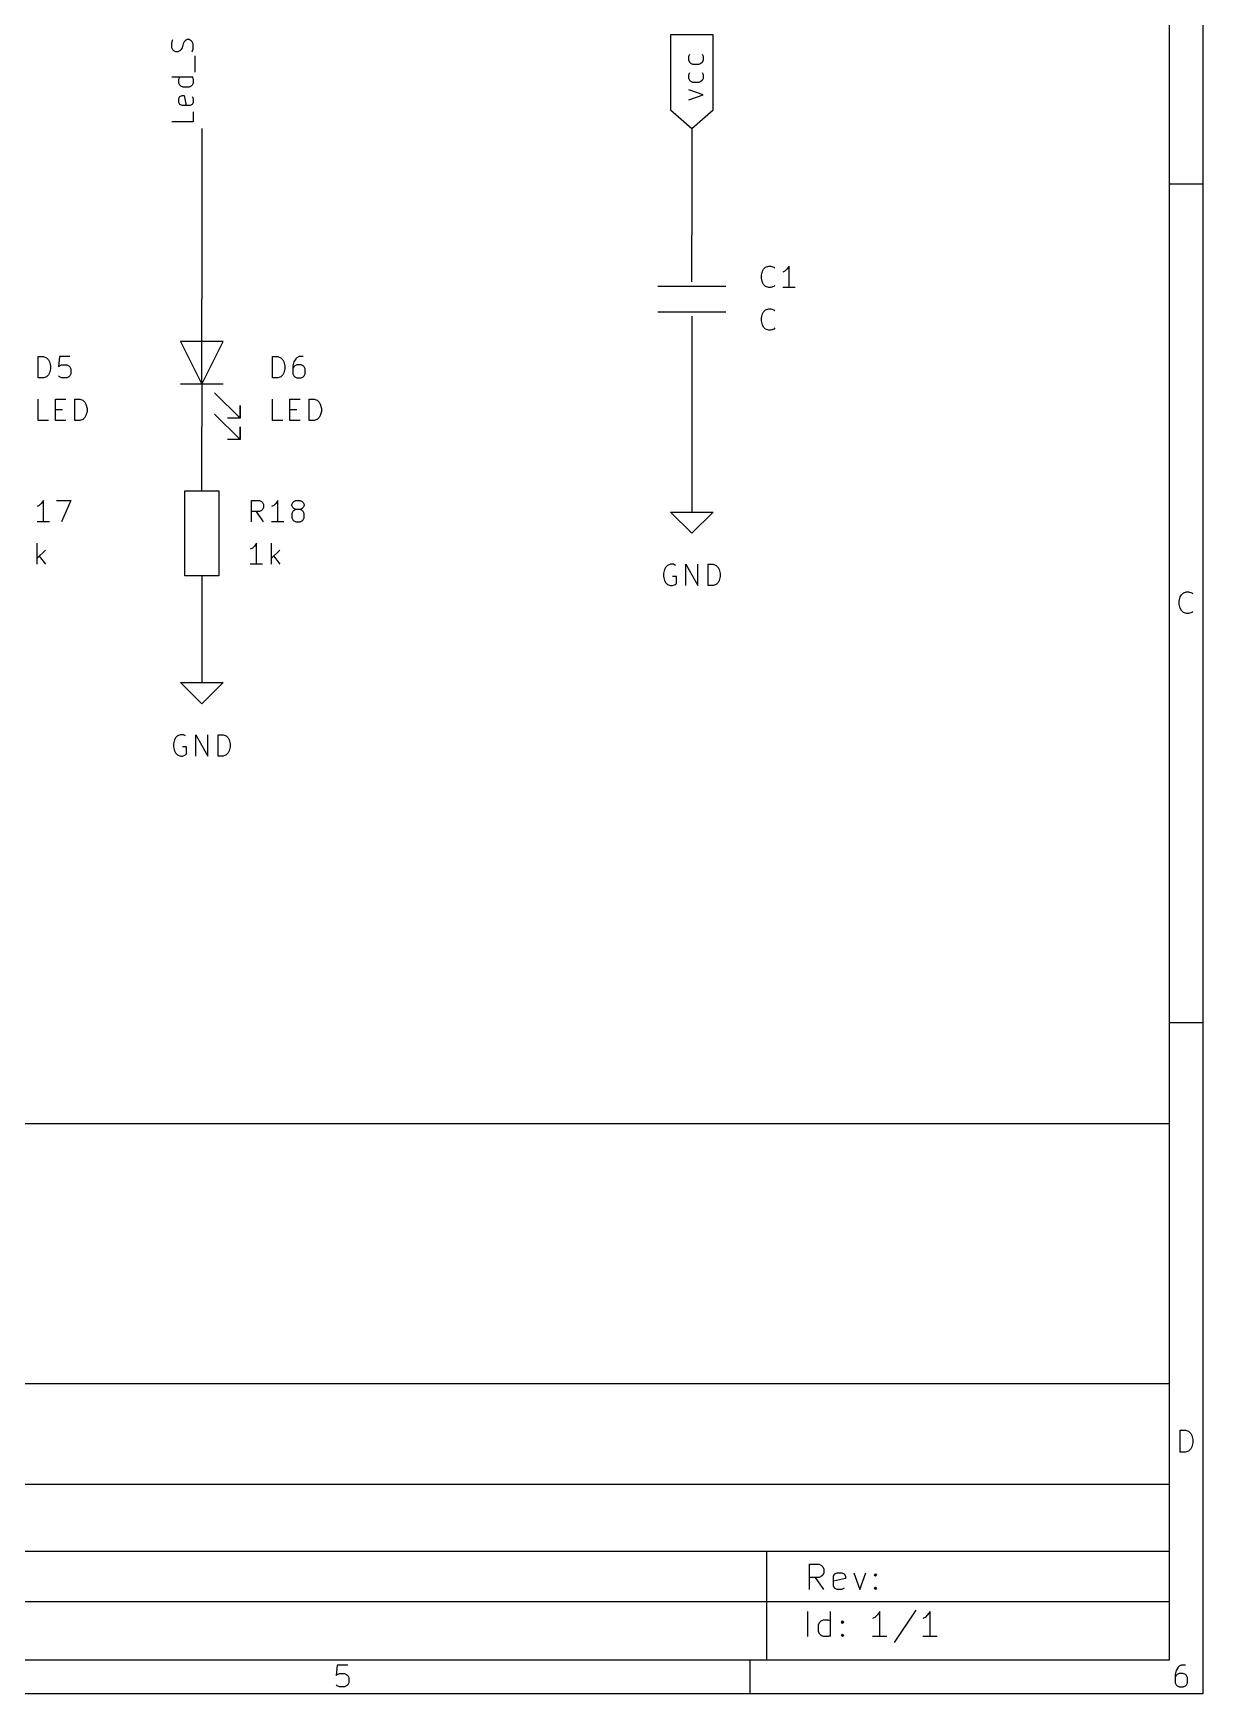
# Model space of a CAD drawing. Extents: x 0.4 to 11.3, y -7.9 to -0.4.
# Drawn here: x 8.554 to 11.299, y -7.874 to -3.976 of the extents above; entities that cross this region are included whole.
import ezdxf

# ---------------------------------------------------------------- set-up
doc = ezdxf.new("R2010")
doc.units = 0
doc.header["$MEASUREMENT"] = 0
for name, color, linetype in [('CYAN2', 4, 'CONTINUOUS'), ('GRAY1', 251, 'CONTINUOUS'), ('GREEN3', 91, 'CONTINUOUS'), ('RED2', 1, 'CONTINUOUS')]:
    doc.layers.add(name, color=color, linetype=linetype)

msp = doc.modelspace()

# ---------------------------------------------------------------- linework, layer by layer
at = {"layer": 'CYAN2', "linetype": 'CONTINUOUS'}
for p, q in [((10.2639, -4.5442), (10.2663, -4.5347)), ((10.2639, -4.5514), (10.2639, -4.5442)), ((10.2663, -4.5609), (10.2639, -4.5514)), ((10.2663, -4.5347), (10.2687, -4.5299)), ((10.2687, -4.5657), (10.2663, -4.5609)), ((10.2687, -4.5299), (10.2734, -4.5252)), ((10.2734, -4.5252), (10.2806, -4.5228)), ((10.2806, -4.5228), (10.2853, -4.5228)), ((10.2853, -4.5228), (10.2925, -4.5252)), ((10.2925, -4.5252), (10.2949, -4.5276)), ((10.3187, -4.5347), (10.3139, -4.5371)), ((10.3234, -4.5299), (10.3187, -4.5347)), ((10.3282, -4.5228), (10.3234, -4.5299)), ((10.3282, -4.5728), (10.3282, -4.5228)), ((10.2734, -4.5704), (10.2687, -4.5657)), ((10.2806, -4.5728), (10.2734, -4.5704)), ((10.2853, -4.5728), (10.2806, -4.5728)), ((10.2925, -4.5704), (10.2853, -4.5728)), ((10.2949, -4.568), (10.2925, -4.5704)), ((10.3425, -4.5728), (10.3139, -4.5728)), ((10.2639, -4.6442), (10.2663, -4.6347)), ((10.2663, -4.6347), (10.2687, -4.6299)), ((10.2687, -4.6299), (10.2734, -4.6252)), ((10.2734, -4.6252), (10.2806, -4.6228)), ((10.2806, -4.6228), (10.2853, -4.6228)), ((10.2853, -4.6228), (10.2925, -4.6252)), ((10.2925, -4.6252), (10.2949, -4.6276)), ((10.2639, -4.6514), (10.2639, -4.6442)), ((10.2663, -4.6609), (10.2639, -4.6514)), ((10.2687, -4.6657), (10.2663, -4.6609)), ((10.2734, -4.6704), (10.2687, -4.6657)), ((10.2806, -4.6728), (10.2734, -4.6704)), ((10.2853, -4.6728), (10.2806, -4.6728)), ((10.2925, -4.6704), (10.2853, -4.6728)), ((10.2949, -4.668), (10.2925, -4.6704)), ((8.5663, -4.7853), (8.5663, -4.7353)), ((8.5663, -4.7353), (8.5782, -4.7353)), ((8.5782, -4.7353), (8.5853, -4.7377)), ((8.5853, -4.7377), (8.5901, -4.7424)), ((8.5901, -4.7424), (8.5925, -4.7472)), ((8.5925, -4.7472), (8.5949, -4.7567)), ((8.6163, -4.7353), (8.6139, -4.7591)), ((8.6401, -4.7353), (8.6163, -4.7353)), ((8.6163, -4.7567), (8.621, -4.7543)), ((8.621, -4.7543), (8.6329, -4.7543)), ((8.6329, -4.7543), (8.6377, -4.7567)), ((9.1163, -4.7853), (9.1163, -4.7353)), ((9.1163, -4.7353), (9.1282, -4.7353)), ((9.1282, -4.7353), (9.1353, -4.7377)), ((9.1353, -4.7377), (9.1401, -4.7424)), ((9.1401, -4.7424), (9.1425, -4.7472)), ((9.1425, -4.7472), (9.1449, -4.7567)), ((9.1663, -4.7472), (9.1639, -4.7567)), ((9.171, -4.7401), (9.1663, -4.7472)), ((9.1734, -4.7543), (9.1687, -4.7567)), ((9.1734, -4.7377), (9.171, -4.7401)), ((9.1782, -4.7353), (9.1734, -4.7377)), ((9.1829, -4.7543), (9.1734, -4.7543)), ((9.1877, -4.7353), (9.1782, -4.7353)), ((9.1877, -4.7567), (9.1829, -4.7543)), ((8.5782, -4.7853), (8.5663, -4.7853)), ((8.5853, -4.7829), (8.5782, -4.7853)), ((8.5901, -4.7782), (8.5853, -4.7829)), ((8.5925, -4.7734), (8.5901, -4.7782)), ((8.5949, -4.7639), (8.5925, -4.7734)), ((8.5949, -4.7567), (8.5949, -4.7639)), ((8.6139, -4.7591), (8.6163, -4.7567)), ((8.6163, -4.7829), (8.6139, -4.7805)), ((8.621, -4.7853), (8.6163, -4.7829)), ((8.6329, -4.7853), (8.621, -4.7853)), ((8.6377, -4.7829), (8.6329, -4.7853)), ((8.6377, -4.7567), (8.6401, -4.7591)), ((8.6401, -4.7805), (8.6377, -4.7829)), ((8.6401, -4.7591), (8.6425, -4.7639)), ((8.6425, -4.7758), (8.6401, -4.7805)), ((8.6425, -4.7639), (8.6425, -4.7758)), ((9.1282, -4.7853), (9.1163, -4.7853)), ((9.1353, -4.7829), (9.1282, -4.7853)), ((9.1401, -4.7782), (9.1353, -4.7829)), ((9.1425, -4.7734), (9.1401, -4.7782)), ((9.1449, -4.7639), (9.1425, -4.7734)), ((9.1449, -4.7567), (9.1449, -4.7639)), ((9.1639, -4.7567), (9.1639, -4.7758)), ((9.1663, -4.7591), (9.1639, -4.7639)), ((9.1639, -4.7758), (9.1663, -4.7805)), ((9.1687, -4.7567), (9.1663, -4.7591)), ((9.1663, -4.7805), (9.1687, -4.7829)), ((9.1687, -4.7829), (9.1734, -4.7853)), ((9.1734, -4.7853), (9.1829, -4.7853)), ((9.1829, -4.7853), (9.1877, -4.7829)), ((9.1901, -4.7591), (9.1877, -4.7567)), ((9.1877, -4.7829), (9.1901, -4.7805)), ((9.1925, -4.7639), (9.1901, -4.7591)), ((9.1901, -4.7805), (9.1925, -4.7758)), ((9.1925, -4.7758), (9.1925, -4.7639)), ((8.5663, -4.8853), (8.5663, -4.8353)), ((8.6068, -4.8853), (8.6068, -4.8353)), ((8.6068, -4.8353), (8.6306, -4.8353)), ((8.6068, -4.8591), (8.6234, -4.8591)), ((8.652, -4.8853), (8.652, -4.8353)), ((8.652, -4.8353), (8.6639, -4.8353)), ((8.6639, -4.8353), (8.671, -4.8377)), ((8.671, -4.8377), (8.6758, -4.8424)), ((8.6758, -4.8424), (8.6782, -4.8472)), ((8.6782, -4.8472), (8.6806, -4.8567)), ((8.6806, -4.8639), (8.6782, -4.8734)), ((8.6806, -4.8567), (8.6806, -4.8639)), ((9.1163, -4.8853), (9.1163, -4.8353)), ((9.1568, -4.8853), (9.1568, -4.8353)), ((9.1568, -4.8353), (9.1806, -4.8353)), ((9.1568, -4.8591), (9.1734, -4.8591)), ((9.202, -4.8853), (9.202, -4.8353)), ((9.202, -4.8353), (9.2139, -4.8353)), ((9.2139, -4.8353), (9.221, -4.8377)), ((9.221, -4.8377), (9.2258, -4.8424)), ((9.2258, -4.8424), (9.2282, -4.8472)), ((9.2282, -4.8472), (9.2306, -4.8567)), ((9.2306, -4.8639), (9.2282, -4.8734)), ((9.2306, -4.8567), (9.2306, -4.8639)), ((8.5901, -4.8853), (8.5663, -4.8853)), ((8.6306, -4.8853), (8.6068, -4.8853)), ((8.6639, -4.8853), (8.652, -4.8853)), ((8.671, -4.8829), (8.6639, -4.8853)), ((8.6758, -4.8782), (8.671, -4.8829)), ((8.6782, -4.8734), (8.6758, -4.8782)), ((9.1401, -4.8853), (9.1163, -4.8853)), ((9.1806, -4.8853), (9.1568, -4.8853)), ((9.2139, -4.8853), (9.202, -4.8853)), ((9.221, -4.8829), (9.2139, -4.8853)), ((9.2258, -4.8782), (9.221, -4.8829)), ((9.2282, -4.8734), (9.2258, -4.8782)), ((8.5687, -5.0847), (8.5639, -5.0871)), ((8.5734, -5.0799), (8.5687, -5.0847)), ((8.5782, -5.0728), (8.5734, -5.0799)), ((8.5782, -5.1228), (8.5782, -5.0728)), ((8.6091, -5.0728), (8.6425, -5.0728)), ((8.6425, -5.0728), (8.621, -5.1228)), ((9.0663, -5.1228), (9.0663, -5.0728)), ((9.0663, -5.0728), (9.0853, -5.0728)), ((9.0853, -5.099), (9.0663, -5.099)), ((9.0949, -5.1228), (9.0782, -5.099)), ((9.0853, -5.0728), (9.0901, -5.0752)), ((9.0901, -5.0966), (9.0853, -5.099)), ((9.0901, -5.0752), (9.0925, -5.0776)), ((9.0925, -5.0942), (9.0901, -5.0966)), ((9.0925, -5.0776), (9.0949, -5.0823)), ((9.0949, -5.0895), (9.0925, -5.0942)), ((9.0949, -5.0823), (9.0949, -5.0895)), ((9.1187, -5.0847), (9.1139, -5.0871)), ((9.1234, -5.0799), (9.1187, -5.0847)), ((9.1282, -5.0728), (9.1234, -5.0799)), ((9.1282, -5.1228), (9.1282, -5.0728)), ((9.1615, -5.0823), (9.1639, -5.0776)), ((9.1615, -5.0847), (9.1615, -5.0823)), ((9.1639, -5.0895), (9.1615, -5.0847)), ((9.1639, -5.099), (9.1615, -5.1038)), ((9.1615, -5.1038), (9.1615, -5.1133)), ((9.1639, -5.0776), (9.1663, -5.0752)), ((9.1663, -5.0918), (9.1639, -5.0895)), ((9.1663, -5.0966), (9.1639, -5.099)), ((9.1663, -5.0752), (9.171, -5.0728)), ((9.171, -5.0942), (9.1663, -5.0918)), ((9.171, -5.0942), (9.1663, -5.0966)), ((9.171, -5.0728), (9.1806, -5.0728)), ((9.1806, -5.0942), (9.171, -5.0942)), ((9.1806, -5.0728), (9.1853, -5.0752)), ((9.1853, -5.0918), (9.1806, -5.0942)), ((9.1853, -5.0966), (9.1806, -5.0942)), ((9.1853, -5.0752), (9.1877, -5.0776)), ((9.1877, -5.0895), (9.1853, -5.0918)), ((9.1877, -5.099), (9.1853, -5.0966)), ((9.1877, -5.0776), (9.1901, -5.0823)), ((9.1901, -5.0847), (9.1877, -5.0895)), ((9.1901, -5.1038), (9.1877, -5.099)), ((9.1901, -5.0823), (9.1901, -5.0847)), ((9.1901, -5.1133), (9.1901, -5.1038)), ((8.5925, -5.1228), (8.5639, -5.1228)), ((9.1425, -5.1228), (9.1139, -5.1228)), ((9.1615, -5.1133), (9.1639, -5.118)), ((9.1639, -5.118), (9.1663, -5.1204)), ((9.1663, -5.1204), (9.171, -5.1228)), ((9.171, -5.1228), (9.1806, -5.1228)), ((9.1806, -5.1228), (9.1853, -5.1204)), ((9.1853, -5.1204), (9.1877, -5.118)), ((9.1877, -5.118), (9.1901, -5.1133)), ((8.5639, -5.2228), (8.5639, -5.1728)), ((9.0687, -5.1847), (9.0639, -5.1871)), ((9.0734, -5.1799), (9.0687, -5.1847)), ((9.0782, -5.1728), (9.0734, -5.1799)), ((9.0782, -5.2228), (9.0782, -5.1728)), ((9.1139, -5.2228), (9.1139, -5.1728)), ((8.5829, -5.1895), (8.5639, -5.2085)), ((8.5687, -5.2038), (8.5829, -5.2228)), ((9.0925, -5.2228), (9.0639, -5.2228)), ((9.1329, -5.1895), (9.1139, -5.2085)), ((9.1187, -5.2038), (9.1329, -5.2228)), ((10.05, -5.2228), (10.0429, -5.2252)), ((10.0571, -5.2228), (10.05, -5.2228)), ((10.0619, -5.2252), (10.0571, -5.2228)), ((10.0857, -5.2728), (10.0857, -5.2228)), ((10.0857, -5.2228), (10.1143, -5.2728)), ((10.1143, -5.2728), (10.1143, -5.2228)), ((10.1381, -5.2728), (10.1381, -5.2228)), ((10.1381, -5.2228), (10.15, -5.2228)), ((10.15, -5.2228), (10.1571, -5.2252)), ((10.0357, -5.2347), (10.0333, -5.2442)), ((10.0333, -5.2442), (10.0333, -5.2514)), ((10.0333, -5.2514), (10.0357, -5.2609)), ((10.0381, -5.2299), (10.0357, -5.2347)), ((10.0357, -5.2609), (10.0381, -5.2657)), ((10.0429, -5.2252), (10.0381, -5.2299)), ((10.0643, -5.2514), (10.0548, -5.2514)), ((10.0643, -5.268), (10.0643, -5.2514)), ((10.1571, -5.2252), (10.1619, -5.2299)), ((10.1619, -5.2299), (10.1643, -5.2347)), ((10.1643, -5.2609), (10.1619, -5.2657)), ((10.1643, -5.2347), (10.1667, -5.2442)), ((10.1667, -5.2514), (10.1643, -5.2609)), ((10.1667, -5.2442), (10.1667, -5.2514)), ((10.0381, -5.2657), (10.0429, -5.2704)), ((10.0429, -5.2704), (10.05, -5.2728)), ((10.05, -5.2728), (10.0548, -5.2728)), ((10.0548, -5.2728), (10.0619, -5.2704)), ((10.0619, -5.2704), (10.0643, -5.268)), ((10.15, -5.2728), (10.1381, -5.2728)), ((10.1571, -5.2704), (10.15, -5.2728)), ((10.1619, -5.2657), (10.1571, -5.2704)), ((8.8857, -5.6347), (8.8833, -5.6442)), ((8.8833, -5.6442), (8.8833, -5.6514)), ((8.8833, -5.6514), (8.8857, -5.6609)), ((8.8881, -5.6299), (8.8857, -5.6347)), ((8.8929, -5.6252), (8.8881, -5.6299)), ((8.9, -5.6228), (8.8929, -5.6252)), ((8.9071, -5.6228), (8.9, -5.6228)), ((8.9143, -5.6514), (8.9048, -5.6514)), ((8.9119, -5.6252), (8.9071, -5.6228)), ((8.9143, -5.668), (8.9143, -5.6514)), ((8.9357, -5.6728), (8.9357, -5.6228)), ((8.9357, -5.6228), (8.9643, -5.6728)), ((8.9643, -5.6728), (8.9643, -5.6228)), ((8.9881, -5.6728), (8.9881, -5.6228)), ((8.9881, -5.6228), (9, -5.6228)), ((9, -5.6228), (9.0071, -5.6252)), ((9.0071, -5.6252), (9.0119, -5.6299)), ((9.0119, -5.6299), (9.0143, -5.6347)), ((9.0143, -5.6347), (9.0167, -5.6442)), ((9.0167, -5.6514), (9.0143, -5.6609)), ((9.0167, -5.6442), (9.0167, -5.6514)), ((8.8857, -5.6609), (8.8881, -5.6657)), ((8.8881, -5.6657), (8.8929, -5.6704)), ((8.8929, -5.6704), (8.9, -5.6728)), ((8.9, -5.6728), (8.9048, -5.6728)), ((8.9048, -5.6728), (8.9119, -5.6704)), ((8.9119, -5.6704), (8.9143, -5.668)), ((9, -5.6728), (8.9881, -5.6728)), ((9.0071, -5.6704), (9, -5.6728)), ((9.0119, -5.6657), (9.0071, -5.6704)), ((9.0143, -5.6609), (9.0119, -5.6657))]:
    msp.add_line(p, q, dxfattribs=at)
at = {"layer": 'GRAY1', "linetype": 'CONTINUOUS'}
for p, q in [((8.8798, -3.9983), (8.8822, -3.9911)), ((8.8798, -4.0102), (8.8798, -3.9983)), ((8.8822, -4.0149), (8.8798, -4.0102)), ((8.8846, -4.0173), (8.8822, -4.0149)), ((8.9012, -4.0149), (8.8988, -4.0173)), ((8.9036, -4.0102), (8.9012, -4.0149)), ((8.906, -4.0006), (8.9036, -4.0102)), ((8.9084, -3.9959), (8.906, -4.0006)), ((8.9108, -3.9935), (8.9084, -3.9959)), ((8.9155, -3.9911), (8.9108, -3.9935)), ((8.9203, -3.9911), (8.9155, -3.9911)), ((8.925, -3.9935), (8.9203, -3.9911)), ((8.9274, -3.9959), (8.925, -3.9935)), ((8.9298, -4.0006), (8.9274, -3.9959)), ((8.9274, -4.0197), (8.9298, -4.0126)), ((8.9298, -4.0126), (8.9298, -4.0006)), ((8.8893, -4.0197), (8.8846, -4.0173)), ((8.8941, -4.0197), (8.8893, -4.0197)), ((8.8988, -4.0173), (8.8941, -4.0197)), ((8.9346, -4.0673), (8.9346, -4.0292)), ((8.9298, -4.0792), (8.8798, -4.0792)), ((8.8965, -4.084), (8.8988, -4.0792)), ((8.8965, -4.0935), (8.8965, -4.084)), ((8.9274, -4.0792), (8.9298, -4.084)), ((8.9298, -4.084), (8.9298, -4.0935)), ((8.8988, -4.0983), (8.8965, -4.0935)), ((8.8965, -4.1292), (8.8988, -4.1245)), ((8.8965, -4.1387), (8.8965, -4.1292)), ((8.9012, -4.1006), (8.8988, -4.0983)), ((8.8988, -4.1245), (8.9036, -4.1221)), ((8.906, -4.103), (8.9012, -4.1006)), ((8.9036, -4.1221), (8.9084, -4.1221)), ((8.9203, -4.103), (8.906, -4.103)), ((8.9084, -4.1221), (8.9131, -4.1459)), ((8.925, -4.1006), (8.9203, -4.103)), ((8.9274, -4.0983), (8.925, -4.1006)), ((8.9298, -4.0935), (8.9274, -4.0983)), ((8.9274, -4.1245), (8.9298, -4.1292)), ((8.9298, -4.1292), (8.9298, -4.1387)), ((8.8988, -4.1435), (8.8965, -4.1387)), ((8.9036, -4.1459), (8.8988, -4.1435)), ((8.9227, -4.1459), (8.9036, -4.1459)), ((8.9274, -4.1435), (8.9227, -4.1459)), ((8.9298, -4.1387), (8.9274, -4.1435)), ((8.9298, -4.1602), (8.9298, -4.184)), ((8.9298, -4.184), (8.8798, -4.184))]:
    msp.add_line(p, q, dxfattribs=at)
at = {"layer": 'GREEN3', "linetype": 'CONTINUOUS'}
for p, q in [((8.95, -4.2), (8.95, -4.6)), ((10.1, -4.2), (10.1, -4.45)), ((10.1, -4.75), (10.1, -5.05)), ((8.95, -5), (8.95, -4.9)), ((8.95, -5.3), (8.95, -5.45))]:
    msp.add_line(p, q, dxfattribs=at)
at = {"layer": 'RED2', "linetype": 'CONTINUOUS'}
for p, q in [((11.2993, -0.3937), (11.2993, -7.8743)), ((11.2206, -0.4724), (11.2206, -7.7956)), ((10.1, -3.9799), (10.05, -3.9799)), ((10.05, -3.9799), (10.05, -4.1562)), ((10.15, -3.9799), (10.1, -3.9799)), ((10.15, -4.1562), (10.15, -3.9799)), ((10.093, -4.0301), (10.0954, -4.0254)), ((10.093, -4.0396), (10.093, -4.0301)), ((10.0954, -4.0444), (10.093, -4.0396)), ((10.0978, -4.0468), (10.0954, -4.0444)), ((10.1026, -4.0492), (10.0978, -4.0468)), ((10.1169, -4.0492), (10.1026, -4.0492)), ((10.1216, -4.0468), (10.1169, -4.0492)), ((10.124, -4.0444), (10.1216, -4.0468)), ((10.124, -4.0254), (10.1264, -4.0301)), ((10.1264, -4.0396), (10.124, -4.0444)), ((10.1264, -4.0301), (10.1264, -4.0396)), ((10.093, -4.073), (10.0954, -4.0682)), ((10.093, -4.0825), (10.093, -4.073)), ((10.0954, -4.0873), (10.093, -4.0825)), ((10.0978, -4.0896), (10.0954, -4.0873)), ((10.1026, -4.092), (10.0978, -4.0896)), ((10.1169, -4.092), (10.1026, -4.092)), ((10.1216, -4.0896), (10.1169, -4.092)), ((10.124, -4.0873), (10.1216, -4.0896)), ((10.124, -4.0682), (10.1264, -4.073)), ((10.1264, -4.0825), (10.124, -4.0873)), ((10.1264, -4.073), (10.1264, -4.0825)), ((10.1264, -4.1206), (10.093, -4.1087)), ((10.093, -4.1325), (10.1264, -4.1206)), ((10.05, -4.1562), (10.1, -4.2)), ((10.1, -4.2), (10.15, -4.1562)), ((11.2993, -4.3307), (11.2206, -4.3307)), ((10.1, -4.56), (10.1, -4.45)), ((10.02, -4.57), (10.18, -4.57)), ((8.95, -4.7), (8.95, -4.6)), ((10.02, -4.63), (10.18, -4.63)), ((10.1, -4.64), (10.1, -4.75)), ((9, -4.7), (8.9, -4.7)), ((8.9, -4.7), (8.95, -4.8)), ((8.95, -4.8), (8.95, -4.7)), ((8.95, -4.8), (9, -4.7)), ((9, -4.8), (8.9, -4.8)), ((8.95, -4.8), (8.95, -4.9)), ((8.98, -4.82), (9.04, -4.88)), ((8.98, -4.87), (9.04, -4.93)), ((9.04, -4.88), (9.04, -4.85)), ((9.04, -4.85), (9.04, -4.88)), ((9.04, -4.88), (9.01, -4.88)), ((9.04, -4.93), (9.04, -4.9)), ((9.04, -4.9), (9.04, -4.93)), ((9.04, -4.93), (9.01, -4.93)), ((8.95, -5.05), (8.95, -5)), ((8.91, -5.25), (8.91, -5.05)), ((8.91, -5.05), (8.99, -5.05)), ((8.99, -5.05), (8.99, -5.25)), ((10.1, -5.05), (10.1, -5.1)), ((10.1, -5.15), (10.05, -5.1)), ((10.05, -5.1), (10.1, -5.1)), ((10.1, -5.1), (10.15, -5.1)), ((10.15, -5.1), (10.1, -5.15)), ((8.99, -5.25), (8.91, -5.25)), ((8.95, -5.25), (8.95, -5.3)), ((11.2441, -5.3091), (11.2465, -5.2993)), ((11.2465, -5.2993), (11.249, -5.2945)), ((11.249, -5.2945), (11.2538, -5.2896)), ((11.2538, -5.2896), (11.2611, -5.2872)), ((11.2611, -5.2872), (11.266, -5.2872)), ((11.266, -5.2872), (11.2733, -5.2896)), ((11.2733, -5.2896), (11.2758, -5.292)), ((11.2441, -5.3164), (11.2441, -5.3091)), ((11.2465, -5.3261), (11.2441, -5.3164)), ((11.249, -5.331), (11.2465, -5.3261)), ((11.2538, -5.3359), (11.249, -5.331)), ((11.2611, -5.3383), (11.2538, -5.3359)), ((11.266, -5.3383), (11.2611, -5.3383)), ((11.2733, -5.3359), (11.266, -5.3383)), ((11.2758, -5.3335), (11.2733, -5.3359)), ((8.95, -5.45), (8.95, -5.5)), ((8.95, -5.55), (8.9, -5.5)), ((8.9, -5.5), (8.95, -5.5)), ((8.95, -5.5), (9, -5.5)), ((9, -5.5), (8.95, -5.55)), ((11.2993, -6.2992), (11.2206, -6.2992)), ((6.9686, -6.5357), (11.2206, -6.5357)), ((11.2206, -6.5357), (11.2206, -7.7956)), ((6.9686, -7.146), (11.2206, -7.146)), ((11.2465, -7.3068), (11.2465, -7.2557)), ((11.2465, -7.2557), (11.2587, -7.2557)), ((11.2587, -7.2557), (11.266, -7.2581)), ((11.266, -7.2581), (11.2709, -7.263)), ((11.2709, -7.263), (11.2733, -7.2678)), ((11.2733, -7.2678), (11.2758, -7.2776)), ((11.2758, -7.2849), (11.2733, -7.2946)), ((11.2758, -7.2776), (11.2758, -7.2849)), ((11.2587, -7.3068), (11.2465, -7.3068)), ((11.266, -7.3044), (11.2587, -7.3068)), ((11.2709, -7.2995), (11.266, -7.3044)), ((11.2733, -7.2946), (11.2709, -7.2995)), ((6.9686, -7.3822), (11.2206, -7.3822)), ((6.9686, -7.5397), (11.2206, -7.5397)), ((10.2757, -7.5397), (10.2757, -7.7956)), ((10.3762, -7.6294), (10.3762, -7.5703)), ((10.3762, -7.5703), (10.3987, -7.5703)), ((10.3987, -7.6012), (10.3762, -7.6012)), ((10.41, -7.6294), (10.3903, -7.6012)), ((10.3987, -7.5703), (10.4044, -7.5731)), ((10.4044, -7.5984), (10.3987, -7.6012)), ((10.4044, -7.5731), (10.4072, -7.5759)), ((10.4072, -7.5956), (10.4044, -7.5984)), ((10.4072, -7.5759), (10.41, -7.5815)), ((10.41, -7.59), (10.4072, -7.5956)), ((10.41, -7.5815), (10.41, -7.59)), ((10.4325, -7.5984), (10.4353, -7.5928)), ((10.4325, -7.6209), (10.4325, -7.5984)), ((10.4353, -7.5928), (10.4409, -7.59)), ((10.4409, -7.59), (10.4522, -7.59)), ((10.4522, -7.59), (10.4578, -7.5928)), ((10.4578, -7.5928), (10.4606, -7.5984)), ((10.4606, -7.5984), (10.4606, -7.604)), ((10.4803, -7.59), (10.4944, -7.6294)), ((10.4944, -7.6294), (10.5084, -7.59)), ((10.5281, -7.5956), (10.5309, -7.5928)), ((10.5309, -7.5984), (10.5281, -7.5956)), ((10.5309, -7.5928), (10.5337, -7.5956)), ((10.5309, -7.5928), (10.5309, -7.5984)), ((10.5337, -7.5956), (10.5309, -7.5984)), ((10.4606, -7.604), (10.4325, -7.6097)), ((10.4353, -7.6265), (10.4325, -7.6209)), ((10.4409, -7.6294), (10.4353, -7.6265)), ((10.4522, -7.6294), (10.4409, -7.6294)), ((10.4578, -7.6265), (10.4522, -7.6294)), ((10.5281, -7.6265), (10.5309, -7.6237)), ((10.5309, -7.6294), (10.5281, -7.6265)), ((10.5309, -7.6237), (10.5337, -7.6265)), ((10.5309, -7.6237), (10.5309, -7.6294)), ((10.5337, -7.6265), (10.5309, -7.6294)), ((6.9686, -7.6578), (11.2206, -7.6578)), ((10.6255, -7.678), (10.5748, -7.754)), ((10.3724, -7.7399), (10.3724, -7.6808)), ((10.3977, -7.7118), (10.4005, -7.7061)), ((10.3977, -7.7286), (10.3977, -7.7118)), ((10.4005, -7.7061), (10.4033, -7.7033)), ((10.4033, -7.7033), (10.4089, -7.7005)), ((10.4089, -7.7005), (10.4202, -7.7005)), ((10.4202, -7.7005), (10.4258, -7.7033)), ((10.4258, -7.7399), (10.4258, -7.6808)), ((10.4511, -7.7061), (10.4539, -7.7033)), ((10.4539, -7.709), (10.4511, -7.7061)), ((10.4539, -7.7033), (10.4567, -7.7061)), ((10.4539, -7.7033), (10.4539, -7.709)), ((10.4567, -7.7061), (10.4539, -7.709)), ((10.5298, -7.6949), (10.5242, -7.6977)), ((10.5355, -7.6893), (10.5298, -7.6949)), ((10.5411, -7.6808), (10.5355, -7.6893)), ((10.5411, -7.7399), (10.5411, -7.6808)), ((10.6479, -7.6949), (10.6423, -7.6977)), ((10.6536, -7.6893), (10.6479, -7.6949)), ((10.6592, -7.6808), (10.6536, -7.6893)), ((10.6592, -7.7399), (10.6592, -7.6808)), ((10.4005, -7.7343), (10.3977, -7.7286)), ((10.4033, -7.7371), (10.4005, -7.7343)), ((10.4089, -7.7399), (10.4033, -7.7371)), ((10.4202, -7.7399), (10.4089, -7.7399)), ((10.4258, -7.7371), (10.4202, -7.7399)), ((10.4511, -7.7371), (10.4539, -7.7343)), ((10.4539, -7.7399), (10.4511, -7.7371)), ((10.4539, -7.7343), (10.4567, -7.7371)), ((10.4539, -7.7343), (10.4539, -7.7399)), ((10.4567, -7.7371), (10.4539, -7.7399)), ((10.558, -7.7399), (10.5242, -7.7399)), ((10.6761, -7.7399), (10.6423, -7.7399)), ((11.2206, -7.7956), (0.4724, -7.7956)), ((11.2206, -7.7956), (6.9686, -7.7956)), ((10.2362, -7.7956), (10.2362, -7.8743)), ((9.268, -7.8071), (9.2656, -7.8315)), ((9.2656, -7.8315), (9.268, -7.8291)), ((9.2924, -7.8071), (9.268, -7.8071)), ((9.268, -7.8291), (9.2729, -7.8266)), ((9.2729, -7.8266), (9.2851, -7.8266)), ((9.2851, -7.8266), (9.29, -7.8291)), ((9.29, -7.8291), (9.2924, -7.8315)), ((9.2924, -7.8315), (9.2948, -7.8364)), ((11.2365, -7.8193), (11.2341, -7.8291)), ((11.2341, -7.8291), (11.2341, -7.8486)), ((11.2365, -7.8315), (11.2341, -7.8364)), ((11.2414, -7.812), (11.2365, -7.8193)), ((11.239, -7.8291), (11.2365, -7.8315)), ((11.2439, -7.8266), (11.239, -7.8291)), ((11.2439, -7.8096), (11.2414, -7.812)), ((11.2487, -7.8071), (11.2439, -7.8096)), ((11.2536, -7.8266), (11.2439, -7.8266)), ((11.2585, -7.8071), (11.2487, -7.8071)), ((11.2585, -7.8291), (11.2536, -7.8266)), ((11.2609, -7.8315), (11.2585, -7.8291)), ((11.2633, -7.8364), (11.2609, -7.8315)), ((11.2993, -7.8743), (0.3937, -7.8743)), ((9.268, -7.8559), (9.2656, -7.8534)), ((9.2729, -7.8583), (9.268, -7.8559)), ((9.2851, -7.8583), (9.2729, -7.8583)), ((9.29, -7.8559), (9.2851, -7.8583)), ((9.2924, -7.8534), (9.29, -7.8559)), ((9.2948, -7.8486), (9.2924, -7.8534)), ((9.2948, -7.8364), (9.2948, -7.8486)), ((11.2341, -7.8486), (11.2365, -7.8534)), ((11.2365, -7.8534), (11.239, -7.8559)), ((11.239, -7.8559), (11.2439, -7.8583)), ((11.2439, -7.8583), (11.2536, -7.8583)), ((11.2536, -7.8583), (11.2585, -7.8559)), ((11.2585, -7.8559), (11.2609, -7.8534)), ((11.2609, -7.8534), (11.2633, -7.8486)), ((11.2633, -7.8486), (11.2633, -7.8364))]:
    msp.add_line(p, q, dxfattribs=at)

doc.saveas('drawing.dxf')
